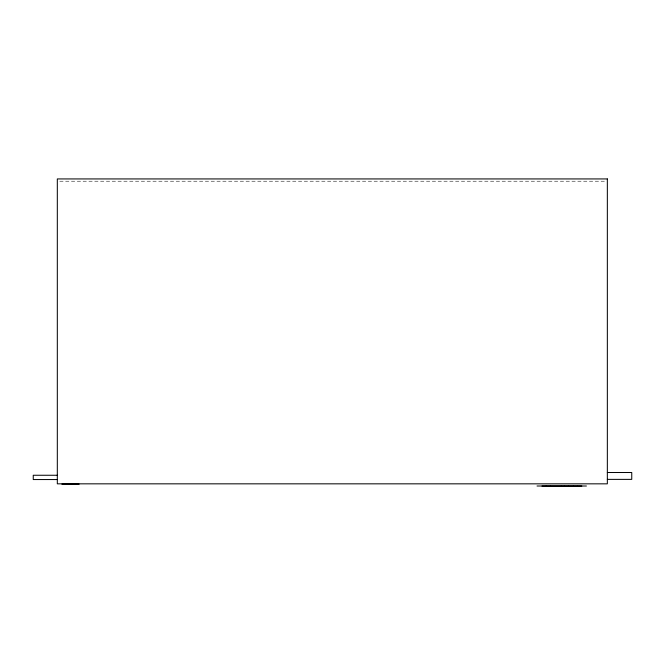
<?xml version="1.0" encoding="UTF-8"?>
<svg xmlns="http://www.w3.org/2000/svg" width="665" height="665" viewBox="0 0 665 665"><rect width="100%" height="100%" fill="white"/><g stroke="black" fill="none" stroke-linecap="round" stroke-linejoin="round"><path stroke-width="0.5" stroke-dasharray="3.33 2.49" d="M59.784 181.213L604.876 181.213"/><path stroke-width="1" d="M607.345 472.507L631.75 472.507L631.75 479.374L607.345 479.374M57.315 475.259L33.25 475.259L33.25 479.548L57.315 479.548M61.862 484.153L79.177 484.153M537.037 486.007L586.422 486.007M541.967 486.065L545.973 486.065M546.273 486.065L550.387 486.065M550.653 486.065L560.903 486.065M561.351 486.065L563.978 486.065M564.386 486.065L568.425 486.065M568.849 486.065L573.031 486.065M573.454 486.065L577.544 486.065M578.051 486.065L581.825 486.065M72.028 483.53L72.028 484.153M69.326 483.53L69.326 484.153M607.345 178.935L57.315 178.935L57.315 483.837L607.345 483.837L607.345 178.935"/></g></svg>
